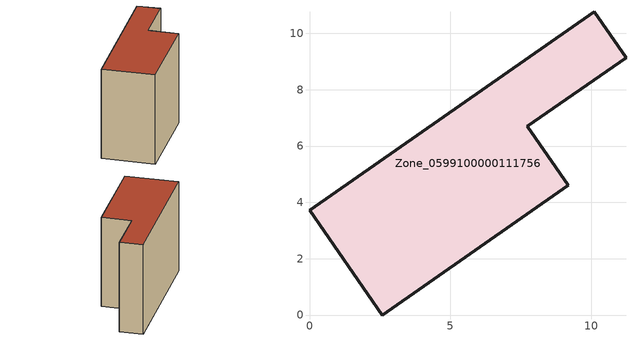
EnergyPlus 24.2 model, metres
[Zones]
Zone_0599100000111756
 floor ground (C_G): 0,3.72 10.11,10.76 11.23,9.13 7.74,6.7 9.19,4.61 2.58,0 z0
 wall outside (C_F): 2.58,0 9.19,4.61 7.74,6.7 11.23,9.13 10.11,10.76 0,3.72 2.58,0 z0:8
 roof outside (C_R): 10.11,10.76 0,3.72 2.58,0 9.19,4.61 7.74,6.7 11.23,9.13 z8
[BUILDING]
Pand.0599100000111756: North Axis=0; Terrain=City; Loads Convergence Tolerance Value=0.04; Temperature Convergence Tolerance Value=0.4; Solar Distribution=FullExterior; Maximum Number of Warmup Days=25; Minimum Number of Warmup Days=1
[Site:Location]
Rotterdam.The.Hague.AP_ZH_NLD Design_Conditions: Latitude=51.96; Longitude=4.45; Time Zone=1; Elevation=-4.5
[SITE:GROUNDTEMPERATURE:BUILDINGSURFACE]
18, 18, 18, 18, 18, 18, 18, 18, 18, 18, 18, 18
[MATERIAL] Thermal Absorptance=0.9; Solar Absorptance=0.7; Visible Absorptance=0.7
Name | Roughness | Thickness | Conductivity | Density | Specific Heat
G.TI.1946 | MediumSmooth | 0.15 | 1 | 540 | 1210
F.TI.1946 | Rough | 0.3 | 0.857143 | 1920 | 840
R.TI.1946 | MediumRough | 0.2 | 0.1 | 1500 | 1000
[CONSTRUCTION]
C_G: G.TI.1946
C_F: F.TI.1946
C_R: R.TI.1946
[ZONE]
Zone_0599100000111756: Type=1; Multiplier=1; Ceiling Height=Autocalculate; Volume=Autocalculate; Floor Area=autocalculate; Part of Total Floor Area=Yes
[ZONEINFILTRATION:DESIGNFLOWRATE]
Infil_Zone_0599100000111756: Zone or ZoneList or Space or SpaceList=Zone_0599100000111756; Schedule=AlwaysOn; Design Flow Rate Calculation Method=Flow/Area; Flow Rate per Floor Area=0.003; Constant Term Coefficient=1; Temperature Term Coefficient=0; Velocity Term Coefficient=0; Velocity Squared Term Coefficient=0
[HVACTEMPLATE:ZONE:IDEALLOADSAIRSYSTEM]
Zone_0599100000111756: Maximum Heating Supply Air Temperature=50; Minimum Cooling Supply Air Temperature=13; Maximum Heating Supply Air Humidity Ratio=0.0156; Minimum Cooling Supply Air Humidity Ratio=0.0077; Heating Limit=NoLimit; Cooling Limit=NoLimit; Dehumidification Control Type=ConstantSensibleHeatRatio; Cooling Sensible Heat Ratio=0.7; Dehumidification Setpoint=60; Humidification Control Type=None; Humidification Setpoint=30; Outdoor Air Method=None; Outdoor Air Flow Rate per Person=0.00944; Outdoor Air Flow Rate per Zone Floor Area=0; Outdoor Air Flow Rate per Zone=0; Demand Controlled Ventilation Type=None; Outdoor Air Economizer Type=NoEconomizer; Heat Recovery Type=None; Sensible Heat Recovery Effectiveness=0.7; Latent Heat Recovery Effectiveness=0.65
[ZONECONTROL:THERMOSTAT]
ThermostatControl_Zone_0599100000111756: Zone or ZoneList=Zone_0599100000111756; Control Type Schedule=DualSetpointControlType; Control 1=Thermostat_Zone_0599100000111756; Temperature Difference Between Cutout And Setpoint=0
[THERMOSTATSETPOINT:DUALSETPOINT]
Thermostat_Zone_0599100000111756: Heating Setpoint Temperature Schedule=HeatingSetpoint_Zone_0599100000111756; Cooling Setpoint Temperature Schedule=CoolingSetpoint_Zone_0599100000111756
[SCHEDULE:COMPACT]
HeatingSetpoint_Zone_0599100000111756: Through: 12/31, For: AllDays, Until: 24:00, 21
CoolingSetpoint_Zone_0599100000111756: Through: 12/31, For: AllDays, Until: 24:00, 24
DualSetpointControlType: Through: 12/31, For: AllDays, Until: 24:00, 4
AlwaysOn: Through: 12/31, For: AllDays, Until: 24:00, 1
